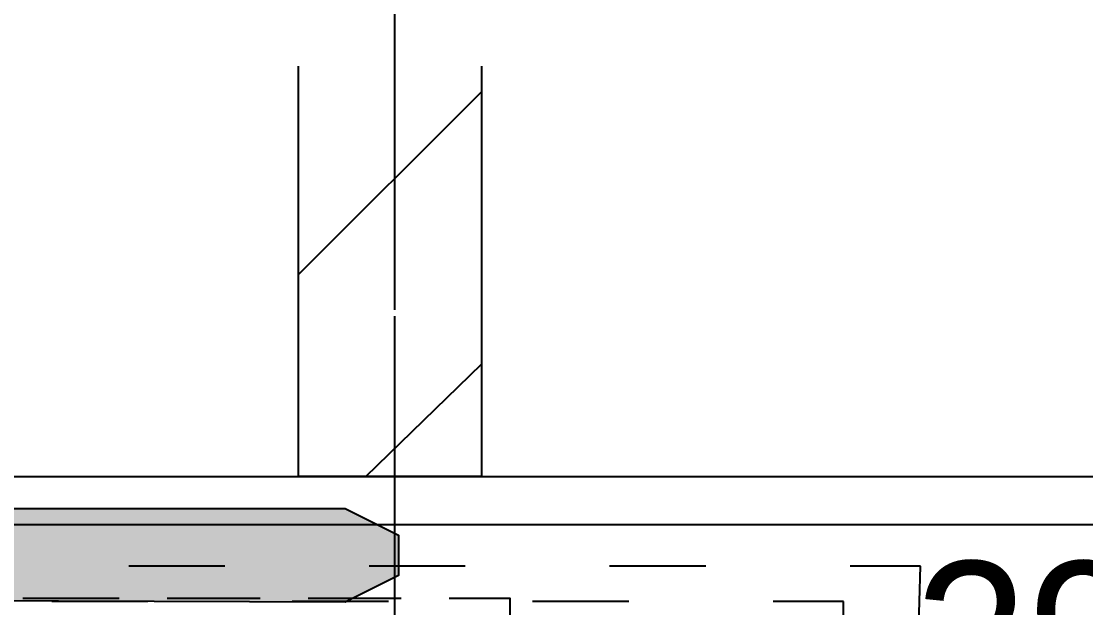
# Model space of a CAD drawing. Header units: metres. Extents: x 1 to 213, y 1 to 147.
# Drawn here: x 83.113 to 86.626, y 101.008 to 102.944 of the extents above; entities that cross this region are included whole.
import ezdxf

# ---------------------------------------------------------------- set-up
doc = ezdxf.new("R2010")
doc.units = ezdxf.units.M
for name, color, linetype in [('00-BASE-ARQUITECTURA', 8, 'Continuous'), ('00-BASE-TEXTO', 8, 'Continuous'), ('PJ-GRAVILLA', 42, 'Continuous'), ('PJ-LIMITE-JARDIN', 7, 'Continuous'), ('PJ-RIEGO-SECTORES', 5, 'Continuous')]:
    doc.layers.add(name, color=color, linetype=linetype)

msp = doc.modelspace()

# ---------------------------------------------------------------- hatches: boundary and pattern name
at = {"layer": 'PJ-GRAVILLA'}
h = msp.add_hatch(dxfattribs=at)
h.set_pattern_fill('GRAVEL', scale=0.03)
h.paths.add_polyline_path([(69.2326, 101.3354), (84.1816, 101.3354), (84.3579, 101.2472), (84.3579, 101.1149), (84.1816, 101.0267), (71.5698, 101.0708), (70.8201, 100.9826), (70.6878, 100.8503), (70.5555, 100.0124), (69.1444, 100.0124), (68.7034, 100.3652), (67.7333, 100.3211), (67.5569, 100.1006), (67.5128, 94.1475), (67.8656, 93.8829), (70.8642, 93.927), (71.0847, 93.7066), (71.0847, 93.442), (70.8642, 93.2656), (67.601, 93.2656), (67.4246, 93.0451), (67.4246, 92.2072), (67.1159, 92.0309), (67.0277, 91.7663), (67.0718, 89.2527), (66.9395, 89.0763), (66.675, 89.1204), (66.6309, 90.9284), (66.7632, 91.3253), (66.675, 99.0423), (67.16, 100.1447), (67.5128, 100.5416), (68.4389, 101.159), (69.2326, 101.3354)])

# ---------------------------------------------------------------- linework, layer by layer
at = {"layer": '00-BASE-ARQUITECTURA'}
for points in [[(84.3456, 102.7218), (84.3456, 103.8436)], [(84.6313, 102.7959), (84.6313, 101.4412), (84.0281, 101.4412), (84.0281, 102.7959)], [(84.6313, 102.7959), (84.6313, 101.4412), (84.0281, 101.4412), (84.0281, 102.7959)], [(84.0281, 102.1079), (84.6313, 102.7112)], [(84.0281, 102.1079), (84.6313, 102.7112)], [(84.3456, 101.9915), (84.3456, 102.7324)], [(84.3456, 101.9915), (84.3456, 102.7324)], [(84.3456, 100.8485), (84.3456, 101.9704)], [(84.2503, 101.4412), (84.6313, 101.8116)], [(84.2503, 101.4412), (84.6313, 101.8116)], [(79.3397, 101.4412), (86.8433, 101.4412)], [(79.3397, 101.2825), (86.8433, 101.2825)], [(84.3456, 100.8485), (84.3456, 101.2401)], [(84.3456, 100.8485), (84.3456, 101.2401)], [(83.7847, 101.1449), (83.4672, 101.1449)], [(84.5784, 101.1449), (84.2609, 101.1449)], [(85.3722, 101.1449), (85.0547, 101.1449)], [(86.0813, 101.1449), (85.8484, 101.1449)], [(86.0707, 100.7956), (86.0813, 101.1449)], [(83.4354, 101.039), (83.1179, 101.039)], [(83.5307, 101.0285), (83.2132, 101.0285)], [(83.9011, 101.039), (83.5942, 101.039)], [(84.3244, 101.0285), (84.0069, 101.0285)], [(84.3668, 101.039), (84.0598, 101.039)], [(84.7266, 100.7533), (84.7266, 101.039), (84.5255, 101.039)], [(85.1182, 101.0285), (84.8007, 101.0285)], [(85.8273, 101.0285), (85.5944, 101.0285)], [(85.8273, 100.6051), (85.8273, 101.0285)]]:
    msp.add_lwpolyline(points, dxfattribs=at)
at = {"layer": 'PJ-LIMITE-JARDIN'}
msp.add_lwpolyline([(69.2326, 101.3354), (84.1816, 101.3354), (84.3579, 101.2472), (84.3579, 101.1149), (84.1816, 101.0267), (71.5698, 101.0708)], dxfattribs=at)
at = {"layer": 'PJ-RIEGO-SECTORES'}
msp.add_lwpolyline([(69.2326, 101.3354), (84.1816, 101.3354), (84.3579, 101.2472), (84.3579, 101.1149), (84.3579, 101.1149), (84.1816, 101.0267), (71.5698, 101.0708)], dxfattribs=at)

# ---------------------------------------------------------------- texts
at = {"layer": '00-BASE-TEXTO'}
msp.add_text('29', height=0.50296, dxfattribs=at).set_placement((86.0601, 100.658))

doc.saveas('drawing.dxf')
